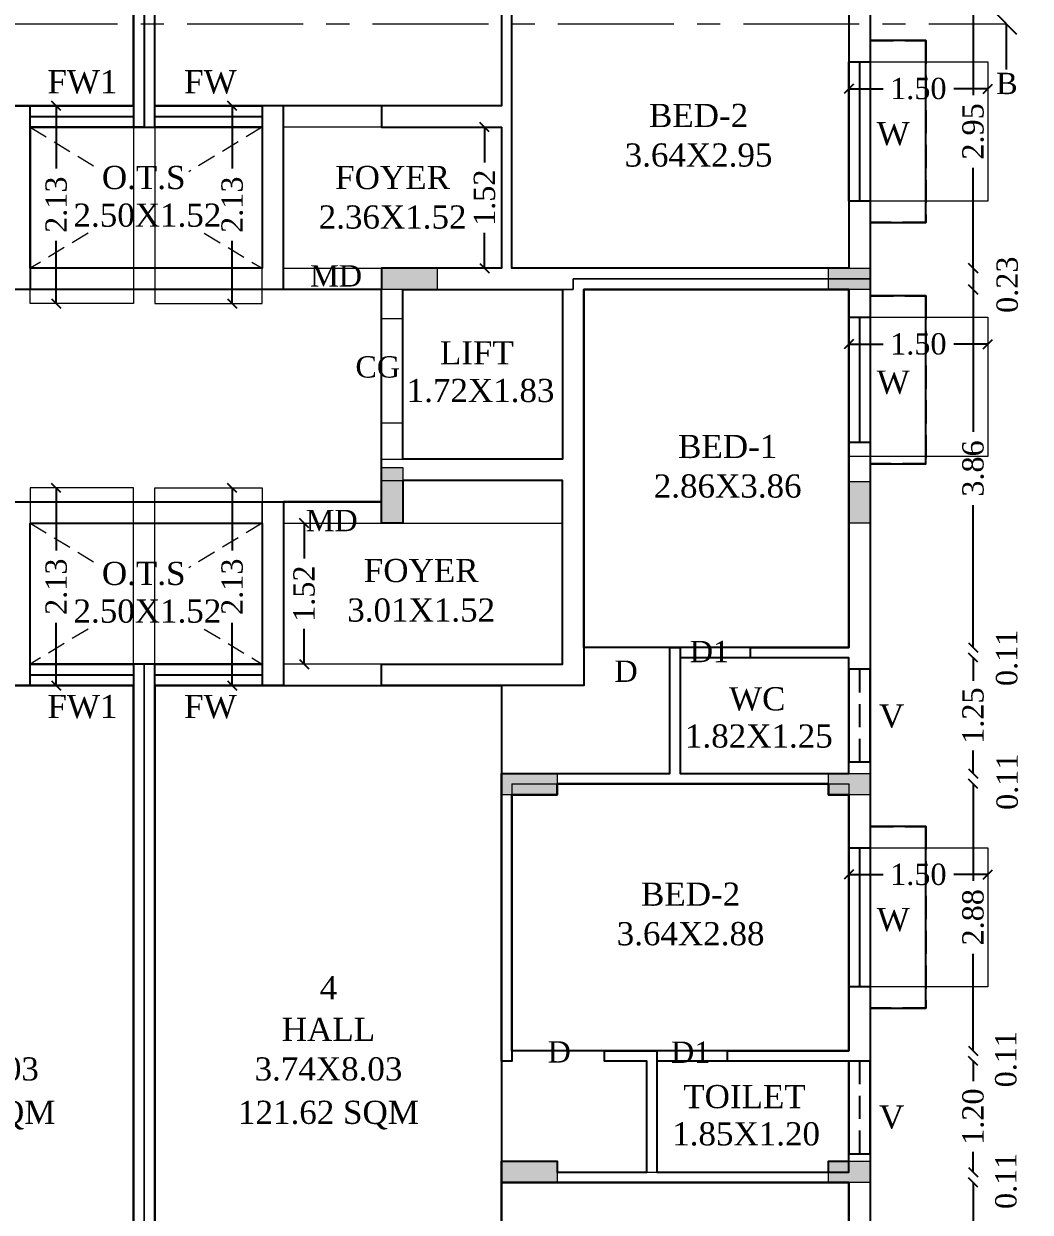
# Model space of a CAD drawing. Header units: metres. Extents: x 6 to 169, y 61 to 125.
# Drawn here: x 36.77 to 47.63, y 80.49 to 93.3 of the extents above; entities that cross this region are included whole.
import ezdxf
from ezdxf.enums import TextEntityAlignment as Align

# ---------------------------------------------------------------- set-up
doc = ezdxf.new("R2010")
doc.units = ezdxf.units.M
doc.header["$MEASUREMENT"] = 0
doc.header["$PDMODE"] = 3
doc.linetypes.add('CENTER', pattern=[2, 1.25, -0.25, 0.25, -0.25])
doc.linetypes.add('HIDDEN', pattern=[0.375, 0.25, -0.125])
doc.layers.get('0').update_dxf_attribs({"lineweight": 5})
doc.layers.get('DEFPOINTS').update_dxf_attribs({"lineweight": 5})
for name, color, linetype in [('BLK_1_FLR_1_AC_ROOM_4', 117, 'Continuous'), ('BLK_1_FLR_1_AC_ROOM_8', 117, 'Continuous'), ('BLK_1_FLR_1_AC_ROOM_9', 117, 'Continuous'), ('BLK_1_FLR_1_BLT_UP_AREA', 1, 'Continuous'), ('BLK_1_FLR_1_BLT_UP_AREA_DEDUCT', 1, 'Continuous'), ('BLK_1_FLR_1_CARPET_AREA', 10, 'Continuous'), ('BLK_1_FLR_1_CHAJJA', 6, 'Continuous'), ('BLK_1_FLR_1_LIFT_1', 30, 'Continuous'), ('BLK_1_FLR_1_REGULAR_ROOM_1', 117, 'Continuous'), ('BLK_1_FLR_1_REGULAR_ROOM_2', 117, 'Continuous'), ('BLK_1_FLR_1_REGULAR_ROOM_3', 117, 'Continuous'), ('BLK_1_FLR_1_REGULAR_ROOM_5', 117, 'Continuous'), ('BLK_1_FLR_1_REGULAR_ROOM_6', 117, 'Continuous'), ('BLK_1_FLR_1_UNITFA_1', 234, 'Continuous'), ('BLK_1_FLR_1_WATER_CLOSET', 213, 'Continuous'), ('BLK_1_LVL_1_BLDG_FOOT_PRINT', 1, 'Continuous')]:
    doc.layers.add(name, color=color, linetype=linetype)
for name, color, linetype, lineweight in [('BLK_1_FLR_1_ACROOM_4_LIGHT_VENTILATION_1', 232, 'Continuous', 0), ('BLK_1_FLR_1_ACROOM_8_LIGHT_VENTILATION_1', 232, 'Continuous', 0), ('BLK_1_FLR_1_ACROOM_9_LIGHT_VENTILATION_1', 232, 'Continuous', 0), ('BLK_1_FLR_1_ROOM_1_LIGHT_VENTILATION_1', 232, 'Continuous', 0), ('BLK_1_FLR_1_ROOM_2_LIGHT_VENTILATION_1', 232, 'Continuous', 0), ('BLK_1_FLR_1_ROOM_3_LIGHT_VENTILATION_1', 232, 'Continuous', 0), ('BLK_1_FLR_1_ROOM_5_LIGHT_VENTILATION_1', 232, 'Continuous', 0), ('BLK_1_FLR_1_UNITFA_2', 234, 'Continuous', 0), ('BLK_1_FLR_1_UNITFA_3', 234, 'Continuous', 0), ('BLK_1_FLR_1_UNITFA_4', 234, 'Continuous', 0), ('BLK_1_FLR_1_VERANDAH', 5, 'Continuous', 5)]:
    doc.layers.add(name, color=color, linetype=linetype, lineweight=lineweight)
doc.styles.add('Isa-', font='times.ttf')
doc.styles.add('STYLE2', font='times.ttf')
doc.dimstyles.new('Copy of ISO-25', dxfattribs={"dimscale": 0, "dimtxt": 0.23, "dimasz": 0.1, "dimexe": 1.25, "dimexo": 0.625, "dimgap": 0.11, "dimtad": 0, "dimzin": 1, "dimdsep": 46, "dimtxsty": 'STYLE2', "dimblk": 'OBLIQUE', "dimcen": 0, "dimse1": 1, "dimse2": 1, "dimclrd": 1, "dimclrt": 3, "dimadec": 0, "dimazin": 2, "dimtfac": 1, "dimtix": 1, "dimtofl": 0, "dimtmove": 0, "dimatfit": 3, "dimldrblk": 'OBLIQUE', "dimfxl": 0, "dimtolj": 1, "dimarcsym": 0})
doc.dimstyles.new('ISO-25', dxfattribs={"dimscale": 0, "dimtxt": 0.23, "dimasz": 0.15, "dimexe": 1.25, "dimexo": 0.625, "dimgap": 0.11, "dimtad": 0, "dimtih": 1, "dimtoh": 1, "dimzin": 1, "dimdsep": 46, "dimtxsty": 'STYLE2', "dimblk": 'OBLIQUE', "dimcen": 0, "dimse1": 1, "dimse2": 1, "dimclrd": 1, "dimclrt": 3, "dimadec": 0, "dimazin": 2, "dimtfac": 1, "dimtix": 1, "dimtofl": 0, "dimtmove": 0, "dimatfit": 3, "dimldrblk": 'OBLIQUE', "dimfxl": 0, "dimtolj": 1, "dimarcsym": 0})

# ---------------------------------------------------------------- blocks, each defined once
blk = doc.blocks.new('_Oblique')
at = {"color": 0, "linetype": 'ByBlock', "lineweight": -2}
blk.add_line((-0.5, -0.5), (0.5, 0.5), dxfattribs=at)
blk = doc.blocks.new('*D615')
at = {"color": 1, "lineweight": -2}
for p, q in [((47.884, 100.537), (47.884, 87.769)), ((47.884, 74.337), (47.884, 86.805))]:
    blk.add_line(p, q, dxfattribs=at)
at = {"layer": 'DEFPOINTS', "color": 0}
for p in [(45.899, 100.537), (45.899, 74.337), (47.884, 74.337)]:
    blk.add_point(p, dxfattribs=at)
at = {"color": 1, "lineweight": -2, "xscale": 0.1, "yscale": 0.1, "zscale": 0.1}
for p, rotation in [((47.884, 100.537), 90), ((47.884, 74.337), 270)]:
    blk.add_blockref('_Oblique', p, dxfattribs=dict(at, rotation=rotation))
at = {"color": 3, "insert": (47.884, 87.287), "char_height": 0.23, "attachment_point": 5, "rotation": 90, "style": 'STYLE2'}
blk.add_mtext('\\A1;26.20', dxfattribs=at)
blk = doc.blocks.new('*D645')
at = {"color": 1, "lineweight": -2}
for p, q in [((47.01, 93.617), (47.01, 92.534)), ((47.01, 90.667), (47.01, 91.75))]:
    blk.add_line(p, q, dxfattribs=at)
at = {"layer": 'DEFPOINTS', "color": 0}
for p in [(45.449, 93.617), (45.449, 90.667), (47.01, 90.667)]:
    blk.add_point(p, dxfattribs=at)
at = {"color": 1, "lineweight": -2, "xscale": 0.1, "yscale": 0.1, "zscale": 0.1}
for p, rotation in [((47.01, 93.617), 90), ((47.01, 90.667), 270)]:
    blk.add_blockref('_Oblique', p, dxfattribs=dict(at, rotation=rotation))
at = {"color": 3, "insert": (47.01, 92.142), "char_height": 0.23, "attachment_point": 5, "rotation": 90, "style": 'STYLE2'}
blk.add_mtext('\\A1;2.95', dxfattribs=at)
blk = doc.blocks.new('*D646')
at = {"color": 1, "lineweight": -2}
blk.add_line((47.01, 90.667), (47.01, 90.437), dxfattribs=at)
at = {"layer": 'DEFPOINTS', "color": 0}
for p in [(45.449, 90.667), (45.449, 90.437), (47.01, 90.437)]:
    blk.add_point(p, dxfattribs=at)
at = {"color": 1, "lineweight": -2, "xscale": 0.1, "yscale": 0.1, "zscale": 0.1}
for p, rotation in [((47.01, 90.667), 90), ((47.01, 90.437), 270)]:
    blk.add_blockref('_Oblique', p, dxfattribs=dict(at, rotation=rotation))
at = {"color": 3, "insert": (47.379, 90.489), "char_height": 0.23, "attachment_point": 5, "rotation": 90, "style": 'STYLE2'}
blk.add_mtext('\\A1;0.23', dxfattribs=at)
blk = doc.blocks.new('*D768')
at = {"color": 1, "lineweight": -2}
for p, q in [((47.01, 90.437), (47.01, 88.901)), ((47.01, 86.577), (47.01, 88.113))]:
    blk.add_line(p, q, dxfattribs=at)
at = {"layer": 'DEFPOINTS', "color": 0}
for p in [(45.449, 90.437), (45.669, 86.577), (47.01, 86.577)]:
    blk.add_point(p, dxfattribs=at)
at = {"color": 1, "lineweight": -2, "xscale": 0.1, "yscale": 0.1, "zscale": 0.1}
for p, rotation in [((47.01, 90.437), 90), ((47.01, 86.577), 270)]:
    blk.add_blockref('_Oblique', p, dxfattribs=dict(at, rotation=rotation))
at = {"color": 3, "insert": (47.01, 88.507), "char_height": 0.23, "attachment_point": 5, "rotation": 90, "style": 'STYLE2'}
blk.add_mtext('\\A1;3.86', dxfattribs=at)
blk = doc.blocks.new('*D769')
at = {"color": 1, "lineweight": -2}
for p, q in [((47.01, 86.577), (47.01, 86.677)), ((47.01, 86.467), (47.01, 86.367))]:
    blk.add_line(p, q, dxfattribs=at)
at = {"layer": 'DEFPOINTS', "color": 0}
for p in [(45.669, 86.577), (45.669, 86.467), (47.01, 86.467)]:
    blk.add_point(p, dxfattribs=at)
at = {"color": 1, "lineweight": -2, "xscale": 0.1, "yscale": 0.1, "zscale": 0.1}
for p, rotation in [((47.01, 86.577), 270), ((47.01, 86.467), 90)]:
    blk.add_blockref('_Oblique', p, dxfattribs=dict(at, rotation=rotation))
at = {"color": 3, "insert": (47.374, 86.465), "char_height": 0.23, "attachment_point": 5, "rotation": 90, "style": 'STYLE2'}
blk.add_mtext('\\A1;0.11', dxfattribs=at)
blk = doc.blocks.new('*D770')
at = {"color": 1, "lineweight": -2}
for p, q in [((47.01, 86.467), (47.01, 86.218)), ((47.01, 85.217), (47.01, 85.466))]:
    blk.add_line(p, q, dxfattribs=at)
at = {"layer": 'DEFPOINTS', "color": 0}
for p in [(45.669, 86.467), (45.449, 85.217), (47.01, 85.217)]:
    blk.add_point(p, dxfattribs=at)
at = {"color": 1, "lineweight": -2, "xscale": 0.1, "yscale": 0.1, "zscale": 0.1}
for p, rotation in [((47.01, 86.467), 90), ((47.01, 85.217), 270)]:
    blk.add_blockref('_Oblique', p, dxfattribs=dict(at, rotation=rotation))
at = {"color": 3, "insert": (47.01, 85.842), "char_height": 0.23, "attachment_point": 5, "rotation": 90, "style": 'STYLE2'}
blk.add_mtext('\\A1;1.25', dxfattribs=at)
blk = doc.blocks.new('*D647')
at = {"color": 1, "lineweight": -2}
for p, q in [((47.01, 85.217), (47.01, 85.317)), ((47.01, 85.107), (47.01, 85.007))]:
    blk.add_line(p, q, dxfattribs=at)
at = {"layer": 'DEFPOINTS', "color": 0}
for p in [(45.449, 85.217), (45.449, 85.107), (47.01, 85.107)]:
    blk.add_point(p, dxfattribs=at)
at = {"color": 1, "lineweight": -2, "xscale": 0.1, "yscale": 0.1, "zscale": 0.1}
for p, rotation in [((47.01, 85.217), 270), ((47.01, 85.107), 90)]:
    blk.add_blockref('_Oblique', p, dxfattribs=dict(at, rotation=rotation))
at = {"color": 3, "insert": (47.379, 85.129), "char_height": 0.23, "attachment_point": 5, "rotation": 90, "style": 'STYLE2'}
blk.add_mtext('\\A1;0.11', dxfattribs=at)
blk = doc.blocks.new('*D771')
at = {"color": 1, "lineweight": -2}
for p, q in [((47.01, 85.107), (47.01, 84.061)), ((47.01, 82.227), (47.01, 83.273))]:
    blk.add_line(p, q, dxfattribs=at)
at = {"layer": 'DEFPOINTS', "color": 0}
for p in [(45.449, 85.107), (45.669, 82.227), (47.01, 82.227)]:
    blk.add_point(p, dxfattribs=at)
at = {"color": 1, "lineweight": -2, "xscale": 0.1, "yscale": 0.1, "zscale": 0.1}
for p, rotation in [((47.01, 85.107), 90), ((47.01, 82.227), 270)]:
    blk.add_blockref('_Oblique', p, dxfattribs=dict(at, rotation=rotation))
at = {"color": 3, "insert": (47.01, 83.667), "char_height": 0.23, "attachment_point": 5, "rotation": 90, "style": 'STYLE2'}
blk.add_mtext('\\A1;2.88', dxfattribs=at)
blk = doc.blocks.new('*D772')
at = {"color": 1, "lineweight": -2}
for p, q in [((47.01, 82.227), (47.01, 82.327)), ((47.01, 82.117), (47.01, 82.017))]:
    blk.add_line(p, q, dxfattribs=at)
at = {"layer": 'DEFPOINTS', "color": 0}
for p in [(45.669, 82.227), (45.669, 82.117), (47.01, 82.117)]:
    blk.add_point(p, dxfattribs=at)
at = {"color": 1, "lineweight": -2, "xscale": 0.1, "yscale": 0.1, "zscale": 0.1}
for p, rotation in [((47.01, 82.227), 270), ((47.01, 82.117), 90)]:
    blk.add_blockref('_Oblique', p, dxfattribs=dict(at, rotation=rotation))
at = {"color": 3, "insert": (47.364, 82.137), "char_height": 0.23, "attachment_point": 5, "rotation": 90, "style": 'STYLE2'}
blk.add_mtext('\\A1;0.11', dxfattribs=at)
blk = doc.blocks.new('*D773')
at = {"color": 1, "lineweight": -2}
for p, q in [((47.01, 82.117), (47.01, 81.898)), ((47.01, 80.917), (47.01, 81.136))]:
    blk.add_line(p, q, dxfattribs=at)
at = {"layer": 'DEFPOINTS', "color": 0}
for p in [(45.669, 82.117), (45.449, 80.917), (47.01, 80.917)]:
    blk.add_point(p, dxfattribs=at)
at = {"color": 1, "lineweight": -2, "xscale": 0.1, "yscale": 0.1, "zscale": 0.1}
for p, rotation in [((47.01, 82.117), 90), ((47.01, 80.917), 270)]:
    blk.add_blockref('_Oblique', p, dxfattribs=dict(at, rotation=rotation))
at = {"color": 3, "insert": (47.01, 81.517), "char_height": 0.23, "attachment_point": 5, "rotation": 90, "style": 'STYLE2'}
blk.add_mtext('\\A1;1.20', dxfattribs=at)
blk = doc.blocks.new('*D648')
at = {"color": 1, "lineweight": -2}
for p, q in [((47.01, 80.917), (47.01, 81.017)), ((47.01, 80.807), (47.01, 80.707))]:
    blk.add_line(p, q, dxfattribs=at)
at = {"layer": 'DEFPOINTS', "color": 0}
for p in [(45.449, 80.917), (45.449, 80.807), (47.01, 80.807)]:
    blk.add_point(p, dxfattribs=at)
at = {"color": 1, "lineweight": -2, "xscale": 0.1, "yscale": 0.1, "zscale": 0.1}
for p, rotation in [((47.01, 80.917), 270), ((47.01, 80.807), 90)]:
    blk.add_blockref('_Oblique', p, dxfattribs=dict(at, rotation=rotation))
at = {"color": 3, "insert": (47.365, 80.825), "char_height": 0.23, "attachment_point": 5, "rotation": 90, "style": 'STYLE2'}
blk.add_mtext('\\A1;0.11', dxfattribs=at)
blk = doc.blocks.new('*D649')
at = {"color": 1, "lineweight": -2}
for p, q in [((47.01, 80.807), (47.01, 79.868)), ((47.01, 78.137), (47.01, 79.076))]:
    blk.add_line(p, q, dxfattribs=at)
at = {"layer": 'DEFPOINTS', "color": 0}
for p in [(45.449, 80.807), (45.449, 78.137), (47.01, 78.137)]:
    blk.add_point(p, dxfattribs=at)
at = {"color": 1, "lineweight": -2, "xscale": 0.1, "yscale": 0.1, "zscale": 0.1}
for p, rotation in [((47.01, 80.807), 90), ((47.01, 78.137), 270)]:
    blk.add_blockref('_Oblique', p, dxfattribs=dict(at, rotation=rotation))
at = {"color": 3, "insert": (47.01, 79.472), "char_height": 0.23, "attachment_point": 5, "rotation": 90, "style": 'STYLE2'}
blk.add_mtext('\\A1;2.67', dxfattribs=at)
blk = doc.blocks.new('*D660')
at = {"layer": 'BLK_1_FLR_1_VERANDAH', "linetype": 'ByBlock', "lineweight": -2}
for p, q in [((41.74, 92.187), (41.74, 91.807)), ((41.74, 90.667), (41.74, 91.047))]:
    blk.add_line(p, q, dxfattribs=at)
at = {"layer": 'DEFPOINTS', "color": 0, "linetype": 'ByBlock'}
for p in [(40.199, 92.187), (41.74, 92.187), (40.199, 90.667)]:
    blk.add_point(p, dxfattribs=at)
at = {"layer": 'BLK_1_FLR_1_VERANDAH', "linetype": 'ByBlock', "lineweight": -2, "xscale": 0.1, "yscale": 0.1, "zscale": 0.1}
for p, rotation in [((41.74, 92.187), 90), ((41.74, 90.667), 270)]:
    blk.add_blockref('_Oblique', p, dxfattribs=dict(at, rotation=rotation))
at = {"layer": 'BLK_1_FLR_1_VERANDAH', "linetype": 'ByBlock', "lineweight": 13, "insert": (41.74, 91.427), "char_height": 0.23, "attachment_point": 5, "rotation": 90, "style": 'STYLE2'}
blk.add_mtext('\\A1;1.52', dxfattribs=at)
blk = doc.blocks.new('*D792')
at = {"layer": 'BLK_1_FLR_1_VERANDAH', "linetype": 'ByBlock', "lineweight": -2}
for p, q in [((39.794, 87.917), (39.794, 87.537)), ((39.794, 86.397), (39.794, 86.777))]:
    blk.add_line(p, q, dxfattribs=at)
at = {"layer": 'DEFPOINTS', "color": 0, "linetype": 'ByBlock'}
for p in [(39.569, 87.917), (39.569, 86.397), (39.794, 86.397)]:
    blk.add_point(p, dxfattribs=at)
at = {"layer": 'BLK_1_FLR_1_VERANDAH', "linetype": 'ByBlock', "lineweight": -2, "xscale": 0.1, "yscale": 0.1, "zscale": 0.1}
for p, rotation in [((39.794, 87.917), 90), ((39.794, 86.397), 270)]:
    blk.add_blockref('_Oblique', p, dxfattribs=dict(at, rotation=rotation))
at = {"layer": 'BLK_1_FLR_1_VERANDAH', "linetype": 'ByBlock', "lineweight": 13, "insert": (39.794, 87.157), "char_height": 0.23, "attachment_point": 5, "rotation": 90, "style": 'STYLE2'}
blk.add_mtext('\\A1;1.52', dxfattribs=at)
blk = doc.blocks.new('*D806')
at = {"layer": 'BLK_1_FLR_1_ROOM_1_LIGHT_VENTILATION_1', "lineweight": -2}
for p, q in [((37.12, 92.417), (37.12, 91.741)), ((37.12, 90.287), (37.12, 90.962))]:
    blk.add_line(p, q, dxfattribs=at)
at = {"layer": 'DEFPOINTS', "color": 0}
for p in [(37.12, 92.417), (37.954, 92.417), (37.954, 90.287)]:
    blk.add_point(p, dxfattribs=at)
at = {"layer": 'BLK_1_FLR_1_ROOM_1_LIGHT_VENTILATION_1', "lineweight": -2, "xscale": 0.1, "yscale": 0.1, "zscale": 0.1}
for p, rotation in [((37.12, 92.417), 90), ((37.12, 90.287), 270)]:
    blk.add_blockref('_Oblique', p, dxfattribs=dict(at, rotation=rotation))
at = {"layer": 'BLK_1_FLR_1_ROOM_1_LIGHT_VENTILATION_1', "insert": (37.12, 91.352), "char_height": 0.23, "attachment_point": 5, "rotation": 90, "style": 'STYLE2'}
blk.add_mtext('\\A1;2.13', dxfattribs=at)
blk = doc.blocks.new('*D807')
at = {"layer": 'BLK_1_FLR_1_ROOM_2_LIGHT_VENTILATION_1', "lineweight": -2}
for p, q in [((39.018, 92.417), (39.018, 91.741)), ((39.018, 90.287), (39.018, 90.962))]:
    blk.add_line(p, q, dxfattribs=at)
at = {"layer": 'DEFPOINTS', "color": 0}
for p in [(38.184, 92.417), (39.018, 92.417), (38.184, 90.287)]:
    blk.add_point(p, dxfattribs=at)
at = {"layer": 'BLK_1_FLR_1_ROOM_2_LIGHT_VENTILATION_1', "lineweight": -2, "xscale": 0.1, "yscale": 0.1, "zscale": 0.1}
for p, rotation in [((39.018, 92.417), 90), ((39.018, 90.287), 270)]:
    blk.add_blockref('_Oblique', p, dxfattribs=dict(at, rotation=rotation))
at = {"layer": 'BLK_1_FLR_1_ROOM_2_LIGHT_VENTILATION_1', "insert": (39.018, 91.352), "char_height": 0.23, "attachment_point": 5, "rotation": 90, "style": 'STYLE2'}
blk.add_mtext('\\A1;2.13', dxfattribs=at)
blk = doc.blocks.new('*D828')
at = {"layer": 'BLK_1_FLR_1_ACROOM_4_LIGHT_VENTILATION_1', "color": 0, "lineweight": -2}
for p, q in [((45.669, 92.603), (46.038, 92.603)), ((47.169, 92.603), (46.8, 92.603))]:
    blk.add_line(p, q, dxfattribs=at)
at = {"layer": 'DEFPOINTS', "color": 0}
for p in [(45.669, 92.892), (47.169, 92.892), (45.669, 92.603)]:
    blk.add_point(p, dxfattribs=at)
at = {"layer": 'BLK_1_FLR_1_ACROOM_4_LIGHT_VENTILATION_1', "color": 0, "lineweight": -2, "xscale": 0.1, "yscale": 0.1, "zscale": 0.1, "rotation": 180}
blk.add_blockref('_Oblique', (45.669, 92.603), dxfattribs=at)
at = {"layer": 'BLK_1_FLR_1_ACROOM_4_LIGHT_VENTILATION_1', "color": 0, "lineweight": -2, "xscale": 0.1, "yscale": 0.1, "zscale": 0.1}
blk.add_blockref('_Oblique', (47.169, 92.603), dxfattribs=at)
at = {"layer": 'BLK_1_FLR_1_ACROOM_4_LIGHT_VENTILATION_1', "insert": (46.419, 92.603), "char_height": 0.23, "attachment_point": 5, "style": 'STYLE2'}
blk.add_mtext('\\A1;1.50', dxfattribs=at)
blk = doc.blocks.new('*D833')
at = {"layer": 'BLK_1_FLR_1_ROOM_3_LIGHT_VENTILATION_1', "lineweight": -2}
for p, q in [((37.12, 88.297), (37.12, 87.621)), ((37.12, 86.167), (37.12, 86.842))]:
    blk.add_line(p, q, dxfattribs=at)
at = {"layer": 'DEFPOINTS', "color": 0}
for p in [(37.954, 88.297), (37.12, 86.167), (37.954, 86.167)]:
    blk.add_point(p, dxfattribs=at)
at = {"layer": 'BLK_1_FLR_1_ROOM_3_LIGHT_VENTILATION_1', "lineweight": -2, "xscale": 0.1, "yscale": 0.1, "zscale": 0.1}
for p, rotation in [((37.12, 88.297), 90), ((37.12, 86.167), 270)]:
    blk.add_blockref('_Oblique', p, dxfattribs=dict(at, rotation=rotation))
at = {"layer": 'BLK_1_FLR_1_ROOM_3_LIGHT_VENTILATION_1', "insert": (37.12, 87.232), "char_height": 0.23, "attachment_point": 5, "rotation": 90, "style": 'STYLE2'}
blk.add_mtext('\\A1;2.13', dxfattribs=at)
blk = doc.blocks.new('*D834')
at = {"layer": 'BLK_1_FLR_1_ROOM_5_LIGHT_VENTILATION_1', "lineweight": -2}
for p, q in [((39.018, 88.297), (39.018, 87.621)), ((39.018, 86.167), (39.018, 86.842))]:
    blk.add_line(p, q, dxfattribs=at)
at = {"layer": 'DEFPOINTS', "color": 0}
for p in [(38.184, 88.297), (38.184, 86.167), (39.018, 86.167)]:
    blk.add_point(p, dxfattribs=at)
at = {"layer": 'BLK_1_FLR_1_ROOM_5_LIGHT_VENTILATION_1', "lineweight": -2, "xscale": 0.1, "yscale": 0.1, "zscale": 0.1}
for p, rotation in [((39.018, 88.297), 90), ((39.018, 86.167), 270)]:
    blk.add_blockref('_Oblique', p, dxfattribs=dict(at, rotation=rotation))
at = {"layer": 'BLK_1_FLR_1_ROOM_5_LIGHT_VENTILATION_1', "insert": (39.018, 87.232), "char_height": 0.23, "attachment_point": 5, "rotation": 90, "style": 'STYLE2'}
blk.add_mtext('\\A1;2.13', dxfattribs=at)
blk = doc.blocks.new('*D837')
at = {"layer": 'BLK_1_FLR_1_ACROOM_8_LIGHT_VENTILATION_1', "color": 0, "lineweight": -2}
for p, q in [((45.669, 89.849), (46.038, 89.849)), ((47.169, 89.849), (46.8, 89.849))]:
    blk.add_line(p, q, dxfattribs=at)
at = {"layer": 'DEFPOINTS', "color": 0}
for p in [(45.669, 90.137), (47.169, 90.137), (45.669, 89.849)]:
    blk.add_point(p, dxfattribs=at)
at = {"layer": 'BLK_1_FLR_1_ACROOM_8_LIGHT_VENTILATION_1', "color": 0, "lineweight": -2, "xscale": 0.1, "yscale": 0.1, "zscale": 0.1, "rotation": 180}
blk.add_blockref('_Oblique', (45.669, 89.849), dxfattribs=at)
at = {"layer": 'BLK_1_FLR_1_ACROOM_8_LIGHT_VENTILATION_1', "color": 0, "lineweight": -2, "xscale": 0.1, "yscale": 0.1, "zscale": 0.1}
blk.add_blockref('_Oblique', (47.169, 89.849), dxfattribs=at)
at = {"layer": 'BLK_1_FLR_1_ACROOM_8_LIGHT_VENTILATION_1', "insert": (46.419, 89.849), "char_height": 0.23, "attachment_point": 5, "style": 'STYLE2'}
blk.add_mtext('\\A1;1.50', dxfattribs=at)
blk = doc.blocks.new('*D838')
at = {"layer": 'BLK_1_FLR_1_ACROOM_9_LIGHT_VENTILATION_1', "color": 0, "lineweight": -2}
for p, q in [((45.669, 84.128), (46.038, 84.128)), ((47.169, 84.128), (46.8, 84.128))]:
    blk.add_line(p, q, dxfattribs=at)
at = {"layer": 'DEFPOINTS', "color": 0}
for p in [(45.669, 84.417), (47.169, 84.417), (45.669, 84.128)]:
    blk.add_point(p, dxfattribs=at)
at = {"layer": 'BLK_1_FLR_1_ACROOM_9_LIGHT_VENTILATION_1', "color": 0, "lineweight": -2, "xscale": 0.1, "yscale": 0.1, "zscale": 0.1, "rotation": 180}
blk.add_blockref('_Oblique', (45.669, 84.128), dxfattribs=at)
at = {"layer": 'BLK_1_FLR_1_ACROOM_9_LIGHT_VENTILATION_1', "color": 0, "lineweight": -2, "xscale": 0.1, "yscale": 0.1, "zscale": 0.1}
blk.add_blockref('_Oblique', (47.169, 84.128), dxfattribs=at)
at = {"layer": 'BLK_1_FLR_1_ACROOM_9_LIGHT_VENTILATION_1', "insert": (46.419, 84.128), "char_height": 0.23, "attachment_point": 5, "style": 'STYLE2'}
blk.add_mtext('\\A1;1.50', dxfattribs=at)

msp = doc.modelspace()

# ---------------------------------------------------------------- linework, layer by layer
for p, q in [((45.89922, 100.53689), (45.89922, 74.33689)), ((37.95422, 92.41689), (37.95422, 97.34689)), ((38.18422, 92.41689), (38.18422, 97.34689)), ((41.92422, 95.05689), (41.92422, 92.41689)), ((42.03422, 95.05689), (42.03422, 90.66689)), ((45.66922, 93.61689), (45.66922, 90.66689)), ((36.60922, 92.41689), (37.95422, 92.41689)), ((38.18422, 92.41689), (39.56922, 92.41689)), ((39.56922, 92.41689), (39.56922, 90.43689)), ((40.62922, 92.41689), (41.92422, 92.41689)), ((40.62922, 92.41689), (40.62922, 92.18689)), ((36.83922, 92.18689), (39.33922, 92.18689)), ((36.83922, 92.18689), (36.83922, 90.66689)), ((39.33922, 92.18689), (39.33922, 90.66689)), ((40.62922, 92.18689), (41.92422, 92.18689)), ((41.92422, 92.18689), (41.92422, 90.66689)), ((36.83922, 90.66689), (39.33922, 90.66689)), ((40.62922, 90.66689), (41.92422, 90.66689)), ((40.62922, 90.66689), (40.62922, 90.12189)), ((42.03422, 90.66689), (45.66922, 90.66689)), ((36.60922, 90.43689), (39.56922, 90.43689)), ((38.18422, 90.43689), (39.56922, 90.43689)), ((40.85922, 90.43689), (42.57922, 90.43689)), ((40.85922, 90.43689), (40.85922, 90.12189)), ((42.57922, 90.43689), (42.57922, 88.60689)), ((42.80922, 90.43689), (45.66922, 90.43689)), ((42.80922, 90.43689), (42.80922, 86.16689)), ((45.66922, 90.43689), (45.66922, 86.57689)), ((40.85922, 90.12189), (40.62922, 90.12189)), ((40.62922, 88.99689), (40.62922, 88.37689)), ((40.85922, 88.99689), (40.62922, 88.99689)), ((40.85922, 88.99689), (40.85922, 88.60689)), ((40.85922, 88.60689), (42.57922, 88.60689)), ((40.85922, 88.51689), (40.85922, 87.91689)), ((40.62922, 88.37689), (42.57922, 88.37689)), ((42.57922, 88.37689), (42.57922, 86.39689)), ((36.60922, 88.14689), (39.56922, 88.14689)), ((39.56922, 88.14689), (39.56922, 86.16689)), ((36.83922, 87.91689), (39.33922, 87.91689)), ((36.83922, 87.91689), (36.83922, 86.39689)), ((39.33922, 87.91689), (39.33922, 86.39689)), ((40.62922, 87.91689), (40.85922, 87.91689)), ((43.73922, 86.57689), (43.84922, 86.57689)), ((43.73922, 86.57689), (43.73922, 85.21689)), ((43.84922, 86.57689), (43.84922, 85.21689)), ((44.60922, 86.57689), (45.66922, 86.57689)), ((44.60922, 86.57689), (44.60922, 86.46689)), ((36.83922, 86.39689), (39.33922, 86.39689)), ((40.62922, 86.39689), (42.57922, 86.39689)), ((40.62922, 86.39689), (40.62922, 86.16689)), ((44.60922, 86.46689), (45.66922, 86.46689)), ((45.66922, 86.46689), (45.66922, 85.21689)), ((36.60922, 86.16689), (37.95422, 86.16689)), ((37.95422, 78.13689), (37.95422, 86.16689)), ((38.18422, 86.16689), (39.56922, 86.16689)), ((38.18422, 78.13689), (38.18422, 86.16689)), ((40.62922, 86.16689), (42.80922, 86.16689)), ((41.92422, 85.21689), (43.73922, 85.21689)), ((41.92422, 85.21689), (41.92422, 82.11689)), ((42.03422, 85.10689), (45.66922, 85.10689)), ((42.03422, 85.10689), (42.03422, 82.11689)), ((43.84922, 85.21689), (45.66922, 85.21689)), ((45.66922, 85.10689), (45.66922, 82.22689)), ((43.03422, 82.22689), (43.59922, 82.22689)), ((43.03422, 82.22689), (43.03422, 82.11689)), ((43.59922, 82.22689), (43.59922, 80.91689)), ((44.35922, 82.22689), (44.35922, 82.11689)), ((44.35922, 82.22689), (45.66922, 82.22689)), ((41.92422, 82.11689), (42.03422, 82.11689)), ((43.03422, 82.11689), (43.48922, 82.11689)), ((43.48922, 82.11689), (43.48922, 80.91689)), ((44.35922, 82.11689), (45.66922, 82.11689)), ((45.66922, 82.11689), (45.66922, 80.91689)), ((42.52422, 80.91689), (45.66922, 80.91689)), ((42.52422, 80.80689), (45.66922, 80.80689)), ((45.66922, 80.80689), (45.66922, 78.13689))]:
    msp.add_line(p, q)
at = {"linetype": 'CENTER'}
msp.add_line((28.53177, 93.30248), (47.36795, 93.30248), dxfattribs=at)
at = {"linetype": 'Continuous', "lineweight": -3}
for p, q in [((45.78422, 92.89189), (45.78422, 91.39189)), ((36.83922, 92.30189), (37.95441, 92.30189)), ((38.18422, 92.30189), (39.33922, 92.30189)), ((45.78422, 90.13748), (45.78422, 88.78748)), ((36.83922, 86.28189), (37.95441, 86.28189)), ((38.18422, 86.28189), (39.33922, 86.28189)), ((45.78422, 84.41689), (45.78422, 82.91689))]:
    msp.add_line(p, q, dxfattribs=at)
at = {"linetype": 'HIDDEN', "ltscale": 0.8}
for p, q in [((36.83922, 92.18689), (37.57118, 91.74187)), ((39.33922, 92.18689), (38.5481, 91.70589)), ((37.46244, 91.04581), (36.83922, 90.66689)), ((38.71601, 91.04581), (39.33922, 90.66689)), ((36.83922, 87.91689), (37.57118, 87.47187)), ((39.33922, 87.91689), (38.5481, 87.43589)), ((37.46244, 86.77581), (36.83922, 86.39689)), ((38.71601, 86.77581), (39.33922, 86.39689))]:
    msp.add_line(p, q, dxfattribs=at)
at = {"linetype": 'HIDDEN', "lineweight": -3}
for p, q in [((45.78422, 86.34189), (45.78422, 85.34189)), ((45.78422, 82.11689), (45.78422, 81.11689))]:
    msp.add_line(p, q, dxfattribs=at)
for points in [[(45.89922, 93.12189), (46.49922, 93.12189), (46.49922, 91.16189), (45.89922, 91.16189)], [(45.89922, 90.36748), (46.49922, 90.36748), (46.49922, 88.55748), (45.89922, 88.55748)], [(45.89922, 84.64689), (46.49922, 84.64689), (46.49922, 82.68689), (45.89922, 82.68689)]]:
    msp.add_lwpolyline(points, dxfattribs=at)
at = {"lineweight": -3}
for points in [[(45.66922, 91.39189), (45.66922, 92.89189), (45.89922, 92.89189), (45.89922, 91.39189)], [(37.95441, 92.18689), (36.83922, 92.18689), (36.83922, 92.41689), (37.95441, 92.41689)], [(39.33922, 92.18689), (38.18422, 92.18689), (38.18422, 92.41689), (39.33922, 92.41689)], [(45.66922, 88.78748), (45.66922, 90.13748), (45.89922, 90.13748), (45.89922, 88.78748)], [(37.95441, 86.16689), (36.83922, 86.16689), (36.83922, 86.39689), (37.95441, 86.39689)], [(39.33922, 86.16689), (38.18422, 86.16689), (38.18422, 86.39689), (39.33922, 86.39689)], [(45.89922, 86.34189), (45.66922, 86.34189), (45.66922, 85.34189), (45.89922, 85.34189)], [(45.66922, 82.91689), (45.66922, 84.41689), (45.89922, 84.41689), (45.89922, 82.91689)], [(45.89922, 82.11689), (45.66922, 82.11689), (45.66922, 81.11689), (45.89922, 81.11689)]]:
    msp.add_lwpolyline(points, close=True, dxfattribs=at)
for points in [[(41.22922, 90.66689), (41.22922, 90.43689), (40.62922, 90.43689), (40.62922, 90.66689)], [(45.89922, 90.66689), (45.89922, 90.43689), (45.44922, 90.43689), (45.44922, 90.66689)], [(40.85922, 87.91689), (40.62922, 87.91689), (40.62922, 88.51689), (40.85922, 88.51689)], [(45.89922, 87.91689), (45.66922, 87.91689), (45.66922, 88.36689), (45.89922, 88.36689)], [(42.52422, 85.21689), (42.52422, 84.98689), (41.92422, 84.98689), (41.92422, 85.21689)], [(45.89922, 85.21689), (45.89922, 84.98689), (45.44922, 84.98689), (45.44922, 85.21689)], [(42.52422, 81.03689), (42.52422, 80.80689), (41.92422, 80.80689), (41.92422, 81.03689)], [(45.89922, 81.03689), (45.89922, 80.80689), (45.44922, 80.80689), (45.44922, 81.03689)]]:
    msp.add_lwpolyline(points, close=True)
for points in [[(41.22922, 90.66689), (41.22922, 90.43689), (40.62922, 90.66689), (40.62922, 90.43689)], [(45.89922, 90.66689), (45.89922, 90.43689), (45.44922, 90.66689), (45.44922, 90.43689)], [(40.85922, 87.91689), (40.62922, 87.91689), (40.85922, 88.51689), (40.62922, 88.51689)], [(45.89922, 87.91689), (45.66922, 87.91689), (45.89922, 88.36689), (45.66922, 88.36689)], [(42.52422, 85.21689), (42.52422, 84.98689), (41.92422, 85.21689), (41.92422, 84.98689)], [(45.89922, 85.21689), (45.89922, 84.98689), (45.44922, 85.21689), (45.44922, 84.98689)], [(42.52422, 81.03689), (42.52422, 80.80689), (41.92422, 81.03689), (41.92422, 80.80689)], [(45.89922, 81.03689), (45.89922, 80.80689), (45.44922, 81.03689), (45.44922, 80.80689)]]:
    msp.add_solid(points)
at = {"layer": 'BLK_1_FLR_1_AC_ROOM_4', "color": 1}
msp.add_lwpolyline([(42.03422, 93.49689), (42.52422, 93.49689), (42.52422, 93.61689), (43.55922, 93.61689), (45.44922, 93.61689), (45.44922, 93.49689), (45.66922, 93.49689), (45.66922, 90.66689), (42.03422, 90.66689)], close=True, dxfattribs=at)
at = {"layer": 'BLK_1_FLR_1_AC_ROOM_8', "color": 1}
msp.add_lwpolyline([(42.80922, 90.43689), (45.66922, 90.43689), (45.66922, 86.57689), (42.80922, 86.57689)], close=True, dxfattribs=at)
at = {"layer": 'BLK_1_FLR_1_AC_ROOM_9', "color": 1}
msp.add_lwpolyline([(42.03422, 84.98689), (42.52422, 84.98689), (42.52422, 85.10689), (45.44922, 85.10689), (45.44922, 84.98689), (45.66922, 84.98689), (45.66922, 82.22689), (42.03422, 82.22689)], close=True, dxfattribs=at)
at = {"layer": 'BLK_1_FLR_1_ACROOM_4_LIGHT_VENTILATION_1'}
msp.add_lwpolyline([(45.66922, 92.89189), (47.16922, 92.89189), (47.16922, 91.39189), (45.66922, 91.39189)], close=True, dxfattribs=at)
at = {"layer": 'BLK_1_FLR_1_ACROOM_8_LIGHT_VENTILATION_1'}
msp.add_lwpolyline([(45.66922, 90.13748), (47.16922, 90.13748), (47.16922, 88.63748), (45.66922, 88.63748)], close=True, dxfattribs=at)
at = {"layer": 'BLK_1_FLR_1_ACROOM_9_LIGHT_VENTILATION_1'}
msp.add_lwpolyline([(45.66922, 84.41689), (47.16922, 84.41689), (47.16922, 82.91689), (45.66922, 82.91689)], close=True, dxfattribs=at)
at = {"layer": 'BLK_1_FLR_1_BLT_UP_AREA', "color": 3}
msp.add_lwpolyline([(29.86922, 100.53689), (45.89922, 100.53689), (45.89922, 74.33689), (29.86922, 74.33689)], close=True, dxfattribs=at)
at = {"layer": 'BLK_1_FLR_1_BLT_UP_AREA_DEDUCT', "color": 3}
for points in [[(36.83922, 92.18689), (39.33922, 92.18689), (39.33922, 90.66689), (36.83922, 90.66689)], [(36.83922, 87.91689), (39.33922, 87.91689), (39.33922, 86.39689), (36.83922, 86.39689)]]:
    msp.add_lwpolyline(points, close=True, dxfattribs=at)
at = {"layer": 'BLK_1_FLR_1_CARPET_AREA', "color": 3}
for points in [[(37.95422, 97.34689), (37.95422, 92.41689), (36.60922, 92.41689), (36.60922, 90.43689), (35.54922, 90.43689), (35.54922, 90.66689), (34.16922, 90.66689), (34.16922, 92.18689), (35.54922, 92.18689), (35.54922, 92.41689), (34.16922, 92.41689), (34.16922, 95.05689)], [(41.92422, 95.05689), (41.92422, 92.41689), (40.62922, 92.41689), (40.62922, 92.18689), (41.92422, 92.18689), (41.92422, 90.66689), (40.62922, 90.66689), (40.62922, 90.43689), (39.56922, 90.43689), (39.56922, 92.41689), (38.18422, 92.41689), (38.18422, 97.34689)], [(45.66922, 93.49689), (45.66922, 90.66689), (42.03422, 90.66689), (42.03422, 93.49689)], [(45.66922, 78.13689), (45.66922, 80.80689), (41.92422, 80.80689), (41.92422, 81.03689), (42.52422, 81.03689), (42.52422, 80.91689), (43.48922, 80.91689), (43.48922, 82.11689), (43.03422, 82.11689), (43.03422, 82.22689), (43.59922, 82.22689), (43.59922, 80.91689), (45.44922, 80.91689), (45.44922, 81.03689), (45.66922, 81.03689), (45.66922, 82.11689), (44.35922, 82.11689), (44.35922, 82.22689), (45.66922, 82.22689), (45.66922, 84.98689), (45.44922, 84.98689), (45.44922, 85.10689), (42.52422, 85.10689), (42.52422, 84.98689), (42.03422, 84.98689), (42.03422, 82.11689), (41.92422, 82.11689), (41.92422, 85.21689), (43.73922, 85.21689), (43.73922, 86.57689), (43.84922, 86.57689), (43.84922, 85.21689), (45.66922, 85.21689), (45.66922, 86.46689), (44.60922, 86.46689), (44.60922, 86.57689), (45.66922, 86.57689), (45.66922, 90.43689), (42.80922, 90.43689), (42.80922, 86.16689), (40.62922, 86.16689), (40.62922, 86.39689), (42.57922, 86.39689), (42.57922, 88.37689), (40.85922, 88.37689), (40.85922, 87.91689), (40.62922, 87.91689), (40.62922, 88.14689), (39.56922, 88.14689), (39.56922, 86.16689), (38.18422, 86.16689), (38.18422, 78.13689)], [(36.60922, 86.16689), (37.95422, 86.16689), (37.95422, 78.13689)]]:
    msp.add_lwpolyline(points, dxfattribs=at)
msp.add_lwpolyline([(40.62922, 90.43689), (30.09922, 90.43689), (30.09922, 88.14689), (40.62922, 88.14689)], close=True, dxfattribs=at)
at = {"layer": 'BLK_1_FLR_1_CHAJJA'}
for points in [[(45.89922, 91.16189), (46.49922, 91.16189), (46.49922, 93.12189), (45.89922, 93.12189)], [(45.89922, 88.55748), (46.49922, 88.55748), (46.49922, 90.36748), (45.89922, 90.36748)], [(45.89922, 82.68689), (46.49922, 82.68689), (46.49922, 84.64689), (45.89922, 84.64689)]]:
    msp.add_lwpolyline(points, close=True, dxfattribs=at)
at = {"layer": 'BLK_1_FLR_1_LIFT_1', "linetype": 'Continuous'}
msp.add_lwpolyline([(40.85922, 90.43689), (42.57922, 90.43689), (42.57922, 88.60689), (40.85922, 88.60689)], close=True, dxfattribs=at)
at = {"layer": 'BLK_1_FLR_1_REGULAR_ROOM_1', "color": 1}
msp.add_lwpolyline([(34.16922, 92.41689), (37.95422, 92.41689), (37.95422, 97.34689), (34.16922, 97.34689)], close=True, dxfattribs=at)
at = {"layer": 'BLK_1_FLR_1_REGULAR_ROOM_2', "color": 1}
msp.add_lwpolyline([(38.18422, 97.34689), (41.92422, 97.34689), (41.92422, 92.41689), (38.18422, 92.41689)], close=True, dxfattribs=at)
at = {"layer": 'BLK_1_FLR_1_REGULAR_ROOM_3', "color": 1}
msp.add_lwpolyline([(37.95422, 86.16689), (34.16922, 86.16689), (34.16922, 78.13689), (37.95422, 78.13689)], close=True, dxfattribs=at)
at = {"layer": 'BLK_1_FLR_1_REGULAR_ROOM_5', "color": 1}
msp.add_lwpolyline([(38.18422, 86.16689), (41.92422, 86.16689), (41.92422, 78.13689), (38.18422, 78.13689)], close=True, dxfattribs=at)
at = {"layer": 'BLK_1_FLR_1_REGULAR_ROOM_6', "color": 1}
msp.add_lwpolyline([(41.92422, 80.80689), (45.66922, 80.80689), (45.66922, 78.13689), (41.92422, 78.13689)], close=True, dxfattribs=at)
at = {"layer": 'BLK_1_FLR_1_ROOM_1_LIGHT_VENTILATION_1'}
msp.add_lwpolyline([(36.83922, 92.41689), (37.95441, 92.41689), (37.95441, 90.28689), (36.83922, 90.28689)], close=True, dxfattribs=at)
at = {"layer": 'BLK_1_FLR_1_ROOM_2_LIGHT_VENTILATION_1'}
msp.add_lwpolyline([(39.33922, 92.41689), (38.18404, 92.41689), (38.18404, 90.28689), (39.33922, 90.28689)], close=True, dxfattribs=at)
at = {"layer": 'BLK_1_FLR_1_ROOM_3_LIGHT_VENTILATION_1'}
msp.add_lwpolyline([(36.83922, 86.16689), (37.95441, 86.16689), (37.95441, 88.29689), (36.83922, 88.29689)], close=True, dxfattribs=at)
at = {"layer": 'BLK_1_FLR_1_ROOM_5_LIGHT_VENTILATION_1'}
msp.add_lwpolyline([(39.33922, 86.16689), (38.18404, 86.16689), (38.18404, 88.29689), (39.33922, 88.29689)], close=True, dxfattribs=at)
at = {"layer": 'BLK_1_FLR_1_UNITFA_1'}
msp.add_lwpolyline([(29.86922, 100.53689), (38.06922, 100.53689), (38.06922, 92.18689), (36.83922, 92.18689), (36.83922, 90.43689), (29.86922, 90.43689)], close=True, dxfattribs=at)
at = {"layer": 'BLK_1_FLR_1_UNITFA_2'}
msp.add_lwpolyline([(38.06922, 100.53689), (45.89922, 100.53689), (45.89922, 90.55189), (42.80922, 90.55189), (42.69422, 90.55189), (42.69422, 90.43689), (39.33922, 90.43689), (39.33922, 92.18689), (38.06922, 92.18689)], close=True, dxfattribs=at)
at = {"layer": 'BLK_1_FLR_1_UNITFA_3'}
msp.add_lwpolyline([(29.86922, 88.14689), (36.83922, 88.14689), (36.83922, 86.39689), (38.06922, 86.39689), (38.06922, 74.33689), (29.86922, 74.33689)], close=True, dxfattribs=at)
at = {"layer": 'BLK_1_FLR_1_UNITFA_4'}
msp.add_lwpolyline([(45.89922, 90.55189), (45.89922, 74.33689), (38.06922, 74.33689), (38.06922, 86.39689), (39.33922, 86.39689), (39.33922, 88.14689), (40.62922, 88.14689), (40.62922, 88.60689), (42.57922, 88.60689), (42.57922, 90.43689), (42.69422, 90.43689), (42.69422, 90.55189)], close=True, dxfattribs=at)
at = {"layer": 'BLK_1_FLR_1_VERANDAH', "color": 5, "linetype": 'ByBlock', "lineweight": 13}
for points in [[(41.92422, 92.18689), (39.56922, 92.18689), (39.56922, 90.66689), (41.92422, 90.66689)], [(39.56922, 87.91689), (42.57922, 87.91689), (42.57922, 86.39689), (39.56922, 86.39689)]]:
    msp.add_lwpolyline(points, close=True, dxfattribs=at)
at = {"layer": 'BLK_1_FLR_1_WATER_CLOSET'}
for points in [[(43.84922, 85.21689), (45.66922, 85.21689), (45.66922, 86.46689), (43.84922, 86.46689)], [(43.59922, 80.91689), (45.66922, 80.91689), (45.66922, 82.11689), (43.59922, 82.11689)]]:
    msp.add_lwpolyline(points, close=True, dxfattribs=at)
at = {"layer": 'BLK_1_LVL_1_BLDG_FOOT_PRINT'}
msp.add_lwpolyline([(29.86922, 100.53689), (45.89922, 100.53689), (45.89922, 74.33689), (29.86922, 74.33689)], close=True, dxfattribs=at)

# ---------------------------------------------------------------- texts
at = {"lineweight": -3}
for s, height, style, p in [('FW1', 0.25, 'Isa-', (37.40247, 92.67813)), ('FW', 0.25, 'Isa-', (38.78247, 92.67813)), ('B', 0.23, 'Isa-', (47.3743, 92.65958)), ('BED-2', 0.25, 'Isa-', (44.04822, 92.31437)), ('W', 0.25, 'Isa-', (46.1483, 92.11838)), ('3.64X2.95', 0.25, 'Isa-', (44.04822, 91.88823)), ('O.T.S', 0.25, 'Isa-', (38.06307, 91.64569)), ('FOYER', 0.25, 'Isa-', (40.74749, 91.64558)), ('2.50X1.52', 0.25, 'Isa-', (38.10298, 91.23949)), ('2.36X1.52', 0.25, 'Isa-', (40.74749, 91.21944)), ('MD', 0.23, 'STYLE2', (40.13864, 90.58463)), ('LIFT', 0.25, 'Isa-', (41.65658, 89.75488)), ('CG', 0.23, 'STYLE2', (40.58804, 89.60263)), ('1.72X1.83', 0.25, 'Isa-', (41.69649, 89.34869)), ('W', 0.25, 'Isa-', (46.1483, 89.43897)), ('BED-1', 0.25, 'Isa-', (44.36228, 88.74439)), ('2.86X3.86', 0.25, 'Isa-', (44.36228, 88.31825)), ('MD', 0.23, 'STYLE2', (40.09172, 87.94584)), ('O.T.S', 0.25, 'Isa-', (38.06307, 87.37569)), ('FOYER', 0.25, 'Isa-', (41.05634, 87.40699)), ('2.50X1.52', 0.25, 'Isa-', (38.10298, 86.96949)), ('3.01X1.52', 0.25, 'Isa-', (41.05634, 86.98085)), ('D1', 0.23, 'STYLE2', (44.16525, 86.53334)), ('D', 0.23, 'STYLE2', (43.26643, 86.32102)), ('WC', 0.25, 'Isa-', (44.68127, 86.02357)), ('FW1', 0.25, 'Isa-', (37.40247, 85.94043)), ('FW', 0.25, 'Isa-', (38.78247, 85.94043)), ('V', 0.25, 'Isa-', (46.13082, 85.83807)), ('1.82X1.25', 0.25, 'Isa-', (44.69842, 85.62192)), ('BED-2', 0.25, 'Isa-', (43.96237, 83.91639)), ('W', 0.25, 'Isa-', (46.1483, 83.64338)), ('3.64X2.88', 0.25, 'Isa-', (43.96237, 83.49025)), ('4', 0.25, 'Isa-', (40.05606, 82.90599)), ('HALL', 0.25, 'Isa-', (40.05606, 82.45816)), ('D', 0.23, 'STYLE2', (42.54547, 82.21531)), ('D1', 0.23, 'STYLE2', (43.96333, 82.2121)), ('3.79X8.03', 0.25, 'Isa-', (36.13517, 82.03202)), ('3.74X8.03', 0.25, 'Isa-', (40.05606, 82.03202)), ('TOILET', 0.25, 'Isa-', (44.54356, 81.73348)), ('111.09 SQM', 0.25, 'Isa-', (36.13517, 81.56388)), ('121.62 SQM', 0.25, 'Isa-', (40.05606, 81.56388)), ('V', 0.25, 'Isa-', (46.13082, 81.51307)), ('1.85X1.20', 0.25, 'Isa-', (44.56071, 81.33183))]:
    msp.add_text(s, height=height, dxfattribs=dict(at, style=style)).set_placement(p, align=Align.MIDDLE_CENTER)

# ---------------------------------------------------------------- dimensions: what is measured, and where the dimension line sits
for base, p1, p2, override, picture, middle in [((47.88437, 74.33689), (45.89922, 100.53689), (45.89922, 74.33689), {"dimscale": 1}, '*D615', (47.88437, 87.28689)), ((47.00962, 90.43689), (45.44922, 90.66689), (45.44922, 90.43689), {"dimscale": 1, "dimtmove": 2}, '*D646', (47.37946, 90.48875)), ((47.00962, 86.46689), (45.66922, 86.57689), (45.66922, 86.46689), {"dimscale": 1, "dimtmove": 2}, '*D769', (47.37387, 86.46489)), ((47.00962, 85.10689), (45.44922, 85.21689), (45.44922, 85.10689), {"dimscale": 1, "dimtmove": 2}, '*D647', (47.3791, 85.12882)), ((47.00962, 82.11689), (45.66922, 82.22689), (45.66922, 82.11689), {"dimscale": 1, "dimtmove": 2}, '*D772', (47.36364, 82.13695)), ((47.00962, 80.80689), (45.44922, 80.91689), (45.44922, 80.80689), {"dimscale": 1, "dimtmove": 2}, '*D648', (47.36452, 80.82544))]:
    dim = msp.add_linear_dim(base=base, p1=p1, p2=p2, angle=90, dimstyle='Copy of ISO-25', override=override)
    dim.commit()
    dim.dimension.update_dxf_attribs({"geometry": picture, "text_midpoint": middle, "dimtype": 160})
for base, p1, p2, picture, middle in [((47.00962, 90.66689), (45.44922, 93.61689), (45.44922, 90.66689), '*D645', (47.00962, 92.14189)), ((47.00962, 86.57689), (45.44922, 90.43689), (45.66922, 86.57689), '*D768', (47.00962, 88.50689)), ((47.00962, 85.21689), (45.66922, 86.46689), (45.44922, 85.21689), '*D770', (47.00962, 85.84189)), ((47.00962, 82.22689), (45.44922, 85.10689), (45.66922, 82.22689), '*D771', (47.00962, 83.66689)), ((47.00962, 80.91689), (45.66922, 82.11689), (45.44922, 80.91689), '*D773', (47.00962, 81.51689)), ((47.00962, 78.13689), (45.44922, 80.80689), (45.44922, 78.13689), '*D649', (47.00962, 79.47189))]:
    dim = msp.add_linear_dim(base=base, p1=p1, p2=p2, angle=90, dimstyle='Copy of ISO-25', override={"dimscale": 1, "dimtmove": 1})
    dim.commit()
    dim.dimension.update_dxf_attribs({"geometry": picture, "text_midpoint": middle})
at = {"layer": 'BLK_1_FLR_1_ACROOM_4_LIGHT_VENTILATION_1'}
dim = msp.add_linear_dim(base=(45.66922, 92.60335), p1=(47.16922, 92.89189), p2=(45.66922, 92.89189), dimstyle='Copy of ISO-25', override={"dimscale": 1, "dimclrd": 0, "dimclrt": 256, "dimarcsym": 1}, dxfattribs=at)
dim.commit()
dim.dimension.update_dxf_attribs({"geometry": '*D828', "text_midpoint": (46.41922, 92.60335)})
at = {"layer": 'BLK_1_FLR_1_ACROOM_8_LIGHT_VENTILATION_1'}
dim = msp.add_linear_dim(base=(45.66922, 89.84894), p1=(47.16922, 90.13748), p2=(45.66922, 90.13748), dimstyle='Copy of ISO-25', override={"dimscale": 1, "dimclrd": 0, "dimclrt": 256, "dimarcsym": 1}, dxfattribs=at)
dim.commit()
dim.dimension.update_dxf_attribs({"geometry": '*D837', "text_midpoint": (46.41922, 89.84894)})
at = {"layer": 'BLK_1_FLR_1_ACROOM_9_LIGHT_VENTILATION_1'}
dim = msp.add_linear_dim(base=(45.66922, 84.12835), p1=(47.16922, 84.41689), p2=(45.66922, 84.41689), dimstyle='Copy of ISO-25', override={"dimscale": 1, "dimclrd": 0, "dimclrt": 256, "dimarcsym": 1}, dxfattribs=at)
dim.commit()
dim.dimension.update_dxf_attribs({"geometry": '*D838', "text_midpoint": (46.41922, 84.12835)})
at = {"layer": 'BLK_1_FLR_1_ROOM_1_LIGHT_VENTILATION_1'}
dim = msp.add_linear_dim(base=(37.1202, 92.41689), p1=(37.95441, 90.28689), p2=(37.95441, 92.41689), angle=90, dimstyle='Copy of ISO-25', override={"dimscale": 1, "dimclrd": 256, "dimclrt": 256}, dxfattribs=at)
dim.commit()
dim.dimension.update_dxf_attribs({"geometry": '*D806', "text_midpoint": (37.1202, 91.35189)})
at = {"layer": 'BLK_1_FLR_1_ROOM_2_LIGHT_VENTILATION_1'}
dim = msp.add_linear_dim(base=(39.01825, 92.41689), p1=(38.18404, 90.28689), p2=(38.18404, 92.41689), angle=90, dimstyle='Copy of ISO-25', override={"dimscale": 1, "dimclrd": 256, "dimclrt": 256}, dxfattribs=at)
dim.commit()
dim.dimension.update_dxf_attribs({"geometry": '*D807', "text_midpoint": (39.01825, 91.35189)})
at = {"layer": 'BLK_1_FLR_1_ROOM_3_LIGHT_VENTILATION_1'}
dim = msp.add_linear_dim(base=(37.1202, 86.16689), p1=(37.95441, 88.29689), p2=(37.95441, 86.16689), angle=270, dimstyle='Copy of ISO-25', override={"dimscale": 1, "dimclrd": 256, "dimclrt": 256}, dxfattribs=at)
dim.commit()
dim.dimension.update_dxf_attribs({"geometry": '*D833', "text_midpoint": (37.1202, 87.23189)})
at = {"layer": 'BLK_1_FLR_1_ROOM_5_LIGHT_VENTILATION_1'}
dim = msp.add_linear_dim(base=(39.01825, 86.16689), p1=(38.18404, 88.29689), p2=(38.18404, 86.16689), angle=270, dimstyle='Copy of ISO-25', override={"dimscale": 1, "dimclrd": 256, "dimclrt": 256}, dxfattribs=at)
dim.commit()
dim.dimension.update_dxf_attribs({"geometry": '*D834', "text_midpoint": (39.01825, 87.23189)})
at = {"layer": 'BLK_1_FLR_1_VERANDAH', "color": 5, "linetype": 'ByBlock', "lineweight": 13}
for base, p1, p2, picture, middle in [((41.73969, 92.18689), (40.19918, 90.66689), (40.19918, 92.18689), '*D660', (41.73969, 91.42689)), ((39.79361, 86.39689), (39.56922, 87.91689), (39.56922, 86.39689), '*D792', (39.79361, 87.15689))]:
    dim = msp.add_linear_dim(base=base, p1=p1, p2=p2, angle=90, dimstyle='Copy of ISO-25', override={"dimscale": 1, "dimclrd": 256, "dimclrt": 256}, dxfattribs=at)
    dim.commit()
    dim.dimension.update_dxf_attribs({"geometry": picture, "text_midpoint": middle})

# ---------------------------------------------------------------- leaders
msp.add_leader([(47.36795, 93.30248), (47.36795, 92.81033)], dimstyle='ISO-25', override={"dimscale": 1, "dimasz": 0.23})

doc.saveas('drawing.dxf')
